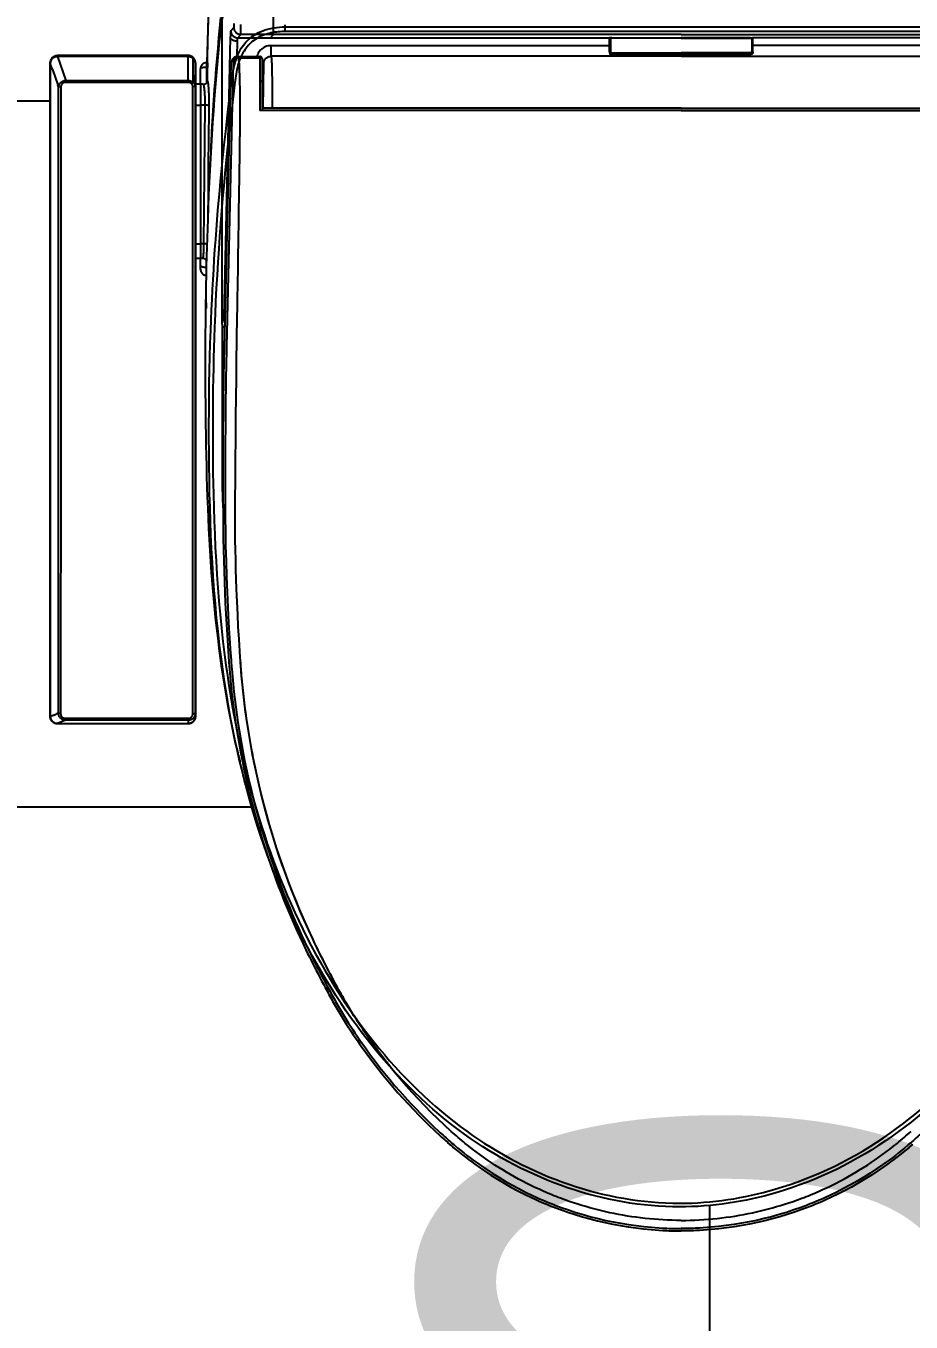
# Model space of a CAD drawing. Header units: millimetres. Extents: x 6886222 to 6919728, y 230959 to 276095.
# Drawn here: x 6892710 to 6893086, y 247402 to 247953 of the extents above; entities that cross this region are included whole.
import ezdxf
from ezdxf.enums import TextEntityAlignment as Align
from ezdxf.xclip import XClip

# ---------------------------------------------------------------- set-up
doc = ezdxf.new("R2010")
doc.units = ezdxf.units.MM
doc.header["$LTSCALE"] = 100
doc.header["$XCLIPFRAME"] = 2
for name, color, linetype in [('BP', 7, 'Continuous'), ('TEXT', 2, 'Continuous'), ('U-84C-EX$0$FUR_욕실', 6, 'Continuous'), ('U-84C-EX$0$HAT', 8, 'Continuous')]:
    doc.layers.add(name, color=color, linetype=linetype)
doc.styles.add('맑은 고딕', font='')
doc.styles.get('맑은 고딕').set_extended_font_data('Malgun Gothic')

# ---------------------------------------------------------------- blocks, each defined once
blk = doc.blocks.new('U-84C-EX$0$대변기')
blk.add_wipeout([(22.25, 172.54), (8.91, 147.75), (6.75, 136.34), (0, 0), (6.75, -136.34), (8.91, -147.75), (22.08, -172.29), (48.75, -190.93), (71.39, -195), (166.78, -195), (163.87, -199.59), (211.56, -201.09), (211.59, -201.6), (211.81, -202.64), (212.51, -203.59), (213.12, -203.98), (214.15, -204.2), (220.75, -204.2), (220.75, -206.36), (211.68, -206.36), (211.16, -206.4), (210.27, -206.68), (209.31, -207.43), (208.75, -208.41), (208.59, -209.09), (208.56, -209.46), (208.57, -265.02), (208.68, -265.02), (208.78, -265.75), (209.15, -266.63), (209.44, -267.04), (210.11, -267.63), (210.66, -267.92), (211.05, -268.03), (211.75, -268.12), (489.29, -268.12), (490.39, -267.86), (490.87, -267.71), (491.45, -267.22), (492.01, -266.5), (492.24, -265.95), (492.34, -265.59), (492.39, -265), (492.39, -209.47), (492.27, -208.62), (492.05, -208.04), (491.65, -207.42), (491.18, -206.97), (490.66, -206.65), (490.05, -206.44), (489.56, -206.38), (489.29, -206.36), (294.65, -206.36), (294.65, -204.2), (299.37, -204.2), (299.93, -204.14), (300.82, -203.77), (301.13, -203.53), (301.57, -203.01), (301.8, -202.57), (301.98, -201.86), (301.98, -201.81), (356.76, -202.11), (409.65, -200.73), (451.07, -197.49), (521.76, -184.13), (558.83, -171.77), (607.51, -146.93), (640.32, -121.72), (666.4, -92.64), (682.86, -64.81), (689.37, -48.84), (694.46, -30.58), (696.68, -17.3), (697.46, -8.65), (697.7, 0.02), (696.02, 21.31), (691.27, 41.8), (683.34, 62.6), (669.05, 87.71), (652.78, 108.07), (630.64, 128.96), (599.08, 150.93), (558.2, 170.85), (516.94, 184.22), (478.6, 192.5), (440.58, 197.36), (409.56, 199.56), (375.33, 200.69), (311.09, 200.7), (281.72, 200.87), (251.35, 200.76), (223.33, 200.38), (188.29, 199.95), (182.4, 198.16), (177.52, 194.77), (79.8, 195), (40.7, 194.57), (37.25, 193.23), (37.25, 185.31)]).dxf.layer = 'U-84C-EX$0$FUR_욕실'
at = {"layer": 'U-84C-EX$0$FUR_욕실'}
for p, q in [((201.05, 188.34), (201.05, 30.49)), ((199.6, 0), (199.6, 187.07)), ((230.95, 0), (230.95, 178)), ((231.95, 0), (231.95, 179)), ((204.35, 174.25), (204.35, 30.5)), ((208.9, 0), (208.9, 174.25)), ((201.01, 29.5), (201.01, 0)), ((207.02, 30.5), (201.06, 30.5)), ((201.25, 0), (201.25, 29.5)), ((201.56, 30), (206.84, 30)), ((207.48, 29.5), (207.48, 0)), ((208.11, 0), (208.11, 29.5)), ((199.6, 0), (199.6, -187.07)), ((201.01, -29.5), (201.01, 0)), ((201.25, 0), (201.25, -29.5)), ((207.48, -29.5), (207.48, 0)), ((208.11, 0), (208.11, -29.5)), ((208.9, 0), (208.9, -174.25)), ((230.95, 0), (230.95, -178)), ((231.95, 0), (231.95, -179)), ((201.05, -188.34), (201.05, -30.49)), ((207.02, -30.5), (201.06, -30.5)), ((201.56, -30), (206.84, -30)), ((204.35, -174.25), (204.35, -30.5)), ((196.41, -168.25, 0), (196.41, -168.25, 0)), ((196.41, -168.25, 0), (196.41, -168.25, 0)), ((199.6, -173.18), (186.49, -173.18)), ((199.6, -173.18), (199.6, -173.18)), ((201.05, -174.46), (199.6, -173.18)), ((204.35, -174.25), (208.9, -174.25)), ((209.31, -174), (208.9, -174.25)), ((213.77, -173.76), (213.5, -173.77)), ((209, -188.09), (209, -179)), ((209, -179), (231.95, -179)), ((209.5, -188.29), (209.5, -179)), ((210, -178), (231.95, -178)), ((230.95, -177.64), (211.75, -177.34)), ((201.05, -188.34), (199.6, -187.07)), ((196.61, -190.07), (198.05, -191.34)), ((200.94, -191.53), (319.36, -194.28)), ((209.04, -188.68), (202.5, -188.53)), ((209, -188.09), (209.01, -188.27)), ((209.01, -188.27), (209.02, -188.4)), ((211.5, -190.34), (332.26, -193.14)), ((211.99, -191.34), (332.78, -194.14)), ((465.96, -192.15), (468.22, -191.98)), ((465.96, -192.15), (468.22, -191.98)), ((321.99, -195), (71.39, -195)), ((319.36, -194.28), (321.99, -195)), ((328.3, -194.83), (323.04, -194.79)), ((391.64, -194.87), (328.3, -194.83)), ((400.7, -194.62), (391.64, -194.87)), ((211.6, -201.31, 0), (188.56, -200.69, 0)), ((211.55, -201.31, 0), (211.55, -201.6, 0)), ((211.55, -201.6, 0), (211.6, -201.6, 0)), ((211.6, -201.31, 0), (211.6, -201.31, 0)), ((211.6, -201.6, 0), (211.6, -201.31, 0)), ((211.6, -201.6, 0), (213.64, -201.6, 0)), ((219.34, -201.26, 0), (213.64, -201.19, 0)), ((213.64, -201.19, 0), (213.64, -201.6, 0)), ((213.64, -201.6, 0), (220.29, -201.6, 0)), ((288.58, -202.73, 0), (229.68, -202.23, 0)), ((229.68, -202.23, 0), (229.68, -204.2, 0)), ((288.58, -202.73, 0), (288.58, -204.2, 0)), ((294.65, -204.2, 0), (294.65, -203.21, 0)), ((295.62, -201.78, 0), (296.08, -201.7, 0)), ((311.09, -201.88, 0), (315.97, -201.83, 0)), ((219.89, -207.34, 0), (209.84, -207.29, 0)), ((211.89, -206.37, 0), (211.75, -206.36, 0)), ((489.29, -206.36, 0), (211.75, -206.36, 0)), ((489.29, -206.36, 0), (211.75, -206.36, 0)), ((221.55, -206.46, 0), (211.89, -206.37, 0)), ((220.75, -204.2, 0), (214.15, -204.2, 0)), ((220.75, -203.89, 0), (220.75, -204.2, 0)), ((220.75, -204.2, 0), (220.75, -206.36, 0)), ((220.75, -204.2, 0), (229.68, -204.2, 0)), ((488.23, -207.46, 0), (221.7, -207.46, 0)), ((229.68, -206.36, 0), (229.68, -204.2, 0)), ((229.68, -204.2, 0), (288.58, -204.2, 0)), ((229.68, -204.2, 0), (288.58, -204.2, 0)), ((288.58, -204.2, 0), (294.65, -204.2, 0)), ((288.58, -206.36, 0), (288.58, -204.2, 0)), ((294.65, -206.36, 0), (294.65, -204.2, 0)), ((297.92, -204.2, 0), (294.68, -204.2, 0)), ((488.08, -206.46, 0), (489.42, -206.37, 0)), ((489.42, -206.37, 0), (489.29, -206.36, 0)), ((208.56, -209.46, 0), (208.56, -264.92, 0)), ((208.57, -209.46, 0), (208.56, -209.46, 0)), ((208.57, -209.46, 0), (208.57, -264.92, 0)), ((208.57, -209.46, 0), (208.57, -209.46, 0)), ((208.68, -209.46, 0), (208.57, -209.46, 0)), ((208.68, -209.46, 0), (208.68, -265.02, 0)), ((208.9, -209.47, 0), (208.73, -209.46, 0)), ((208.73, -209.46, 0), (208.73, -265.02, 0)), ((208.9, -209.47, 0), (208.9, -209.47, 0)), ((208.9, -265, 0), (208.9, -209.47, 0)), ((219.14, -209.47, 0), (208.99, -209.47, 0)), ((208.99, -209.47, 0), (208.99, -265, 0)), ((219.14, -209.47, 0), (219.98, -209.47, 0)), ((219.14, -261.37, 0), (219.14, -209.47, 0)), ((219.98, -209.47, 0), (219.98, -261.37, 0)), ((490.14, -261.59, 0), (490.14, -209.47, 0)), ((490.97, -209.47, 0), (490.97, -261.59, 0)), ((490.97, -209.47, 0), (492.39, -209.47, 0)), ((492.39, -265, 0), (492.39, -209.47, 0)), ((492.39, -265, 0), (492.39, -209.47, 0)), ((492.39, -209.47, 0), (492.39, -209.47, 0)), ((492.39, -209.47, 0), (492.39, -209.47, 0)), ((208.99, -265, 0), (219.14, -261.37, 0)), ((490.97, -261.59, 0), (490.97, -261.59, 0)), ((490.97, -261.59, 0), (492.39, -265, 0)), ((208.57, -264.92, 0), (208.56, -264.92, 0)), ((208.57, -264.92, 0), (208.57, -265.02, 0)), ((208.68, -265.02, 0), (208.57, -265.02, 0)), ((208.73, -265.02, 0), (208.9, -265.02, 0)), ((208.9, -265.02, 0), (208.9, -265, 0)), ((209.58, -267.21, 0), (209.47, -267.21, 0)), ((211.75, -268.12, 0), (211.65, -268.12, 0)), ((211.88, -268.03, 0), (211.75, -268.07, 0)), ((211.75, -268.07, 0), (489.29, -268.07, 0)), ((211.75, -268.12, 0), (489.29, -268.12, 0)), ((211.88, -268.03, 0), (211.89, -268.01, 0)), ((211.92, -268.03, 0), (211.88, -268.03, 0)), ((211.92, -268.03, 0), (211.93, -268.01, 0)), ((214.53, -267.08, 0), (211.93, -268.01, 0)), ((214.53, -267.08, 0), (221.07, -264.74, 0)), ((221.83, -264.47, 0), (221.07, -264.74, 0)), ((221.83, -264.47, 0), (221.83, -264.47, 0)), ((487.98, -264.53, 0), (488.13, -264.89, 0)), ((488.13, -264.89, 0), (488.41, -265.57, 0)), ((488.81, -266.53, 0), (489.03, -267.08, 0)), ((489.03, -267.08, 0), (489.41, -267.99, 0)), ((489.41, -268.03, 0), (489.29, -268.07, 0)), ((489.41, -268.03, 0), (489.39, -268.03, 0)), ((490.39, -267.86, 0), (490.51, -267.82, 0)), ((492.39, -265, 0), (492.39, -265, 0)), ((492.39, -265, 0), (492.39, -265, 0)), ((492.39, -265.02, 0), (492.39, -265.03, 0))]:
    blk.add_line(p, q, dxfattribs=at)
at = {"layer": 'U-84C-EX$0$FUR_욕실', "elevation": 0, "flags": 128}
for points in [[(217.61, -190.77), (216.32, -190.59), (212.49, -189.82), (208.81, -188.64), (205.39, -186.89), (202.83, -184.92), (200.61, -182.48), (198.81, -179.55), (197.51, -176.24), (196.78, -172.97), (196.44, -169.57), (196.41, -168.25), (196.41, -168.25), (196.41, -168.25)], [(211.55, -201.6), (211.6, -202.11), (211.63, -202.21)], [(489.42, -206.37), (488.81, -206.37), (486.35, -206.37), (476.52, -206.37), (437.21, -206.37), (279.95, -206.37), (270.77, -206.37), (214.54, -206.37), (211.89, -206.37)], [(211.89, -206.37), (214.54, -206.37), (270.77, -206.37), (350.66, -206.37), (406.89, -206.37), (463.12, -206.37), (489.42, -206.37)], [(221.55, -206.46), (223.53, -206.46), (231.43, -206.46), (263.07, -206.46), (389.6, -206.46), (431.86, -206.46), (488.08, -206.46)], [(208.99, -209.47), (208.97, -209.47), (208.96, -209.47), (208.94, -209.47), (208.93, -209.47), (208.92, -209.47), (208.91, -209.47), (208.9, -209.47), (208.9, -209.47)], [(490.14, -209.47), (490.29, -209.47), (490.43, -209.47), (490.56, -209.47), (490.68, -209.47), (490.78, -209.47), (490.86, -209.47), (490.93, -209.47), (490.97, -209.47)], [(492.39, -209.47), (492.39, -209.47), (492.39, -209.47), (492.39, -209.47), (492.39, -209.47), (492.39, -209.47), (492.39, -209.47), (492.39, -209.47), (492.39, -209.47)], [(219.14, -261.37), (219.23, -261.37), (219.32, -261.37), (219.42, -261.37), (219.53, -261.37), (219.64, -261.37), (219.75, -261.37), (219.87, -261.37), (219.98, -261.37)], [(221.93, -263.52), (339.15, -263.56), (398.71, -263.59), (458.27, -263.62), (488.06, -263.64)], [(208.99, -265), (208.97, -265), (208.96, -265), (208.94, -265), (208.93, -265), (208.92, -265), (208.91, -265), (208.9, -265), (208.9, -265)], [(489.39, -268.03), (380.66, -268.03), (350.65, -268.03), (230.61, -268.03), (211.92, -268.03)], [(211.93, -268.01), (212.54, -268.01), (215, -268.01), (224.83, -268.01), (264.14, -268.01), (342.77, -268), (416.09, -268), (489.41, -267.99)]]:
    blk.add_lwpolyline(points, dxfattribs=at)
at = {"layer": 'U-84C-EX$0$FUR_욕실'}
for points in [[(209.02, -188.4), (209.18, -189.27), (209.59, -190.06), (210.22, -190.71), (211.05, -191.16), (212, -191.34)], [(384.1, -194.69), (413.91, -194.56), (441.2, -193.67), (465.96, -192.15)], [(332.76, -194.14), (344.74, -194.38), (357.46, -194.55), (370.69, -194.66), (384.1, -194.69)]]:
    blk.add_lwpolyline(points, dxfattribs=at)
for centre, radius, start, end in [((201.55, 30.5), 0.501, 180.3762, 266.4729), ((201.55, -30.5), 0.501, 93.5271, 179.6238), ((227.37, -955.68), 782.05, 89.73754, 90.00589), ((210, -179), 1, 90.0001, 180.0001), ((210.01, -179), 1, 90.0001, 180.0001), ((196.6, -187.06), 3, 270.1193, 359.8931), ((198.05, -188.34), 3, 270.1193, 359.8931), ((128.39, -8780.18), 8593.53, 89.110888, 89.235946), ((232.46, -201.93, 0), 2.8, 152.4979, 186.2005), ((293.87, -202.6, 0), 5.29, 167.3067, 181.3955), ((294.81, -202.28, 0), 3.66, 328.3724, 9.1886), ((299.39, -201.6, 0), 2.6, 269.9978, 354.1181), ((211.77, -209.44, 0), 3.09, 91.6774, 180.2552), ((209.01, -250.8, 0), 41.33, 90.0269, 90.153), ((209.01, -262.54, 0), 2.48, 267.5086, 269.6168), ((489.38, -267.98, 0), 0.0552, 309.1807, 353.2364)]:
    blk.add_arc(centre, radius, start, end, dxfattribs=at)
for points, knots in [([(216.43, 189.48, 0), (218.56, 189.89, 0), (223.77, 190.88, 0), (232.28, 191.76, 0), (241.85, 192.56, 0), (254.52, 193.72, 0), (270.37, 195.32, 0), (289.67, 196.82, 0), (309.32, 198.03, 0), (329.55, 198.88, 0), (350.38, 199.37, 0), (371.78, 199.53, 0), (393.43, 199.26, 0), (415.08, 198.52, 0), (436.66, 197.22, 0), (458.08, 195.16, 0), (477.79, 192.44, 0), (495.73, 189.19, 0), (511.91, 185.61, 0), (527.93, 181.34, 0), (543.99, 176.27, 0), (560.03, 170.29, 0), (576, 163.32, 0), (591.53, 155.43, 0), (606.54, 146.59, 0), (619.78, 137.56, 0), (631.36, 128.53, 0), (641.4, 119.73, 0), (650.88, 110.33, 0), (659.72, 100.34, 0), (667.92, 89.64, 0), (675.35, 78.19, 0), (681.92, 66.02, 0), (687.48, 53.36, 0), (691.56, 41.38, 0), (694.41, 30.24, 0), (696.28, 20.05, 0), (697.44, 9.75, 0), (697.86, -1.19, 0), (697.33, -12.73, 0), (695.75, -24.79, 0), (693.19, -36.69, 0), (689.69, -48.4, 0), (685.25, -59.87, 0), (679.94, -71.04, 0), (673.83, -81.8, 0), (666.71, -92.48, 0), (658.52, -102.97, 0), (649.27, -113.21, 0), (639.33, -122.82, 0), (628.83, -131.78, 0), (617.3, -140.51, 0), (604.71, -148.88, 0), (591.04, -156.84, 0), (576.93, -164.02, 0), (562.44, -170.44, 0), (547.68, -176.13, 0), (532.19, -181.26, 0), (516, -185.78, 0), (499.13, -189.69, 0), (482.11, -192.89, 0), (462.9, -195.75, 0), (441.5, -198.03, 0), (418.01, -199.59, 0), (394.51, -200.39, 0), (371.13, -200.68, 0), (347.95, -200.52, 0), (326.9, -199.97, 0), (307.94, -199.13, 0), (290.95, -198.09, 0), (274.24, -196.8, 0), (255.58, -195.11, 0), (237.59, -193.13, 0), (224.27, -191.69, 0), (218.47, -190.89, 0), (217.61, -190.77, 0)], [0, 0, 0, 0, 0.006414, 0.015663, 0.024923, 0.034178, 0.052154, 0.070145, 0.08813, 0.106098, 0.124692, 0.14331, 0.161928, 0.180522, 0.198654, 0.216798, 0.23493, 0.248839, 0.262762, 0.276681, 0.290586, 0.305167, 0.319791, 0.33442, 0.349026, 0.363592, 0.374762, 0.385967, 0.397177, 0.408367, 0.419523, 0.431089, 0.442694, 0.454295, 0.465855, 0.474529, 0.483225, 0.491917, 0.500588, 0.510762, 0.520971, 0.531186, 0.541366, 0.55172, 0.562103, 0.572488, 0.582845, 0.594387, 0.605965, 0.617564, 0.629159, 0.640716, 0.653946, 0.667211, 0.680502, 0.693803, 0.70709, 0.720335, 0.734871, 0.749421, 0.763973, 0.778513, 0.798415, 0.818332, 0.838233, 0.858409, 0.878602, 0.898779, 0.914313, 0.929857, 0.945405, 0.960943, 0.982757, 0.997423, 1, 1, 1, 1]), ([(198.39, -168.28, 0), (198.39, -168.7, 0), (198.4, -170.2, 0), (198.63, -172.74, 0), (199.29, -175.91, 0), (200.45, -178.92, 0), (202.1, -181.67, 0), (204.2, -183.95, 0), (206.81, -185.93, 0), (209.96, -187.49, 0), (213.56, -188.58, 0), (217.28, -189.28, 0), (224.74, -190.2, 0), (238.4, -191.75, 0), (257.98, -193.82, 0), (279.92, -195.74, 0), (301.73, -197.24, 0), (322.27, -198.22, 0), (341.41, -198.78, 0), (359.05, -199.03, 0), (376.89, -199.03, 0), (396.39, -198.74, 0), (417.57, -198.02, 0), (440.37, -196.53, 0), (461.42, -194.34, 0), (480.64, -191.53, 0), (498.01, -188.31, 0), (515.24, -184.34, 0), (531.63, -179.77, 0), (547.17, -174.62, 0), (561.86, -168.97, 0), (576.26, -162.58, 0), (590.29, -155.44, 0), (603.88, -147.53, 0), (616.39, -139.21, 0), (627.84, -130.55, 0), (638.27, -121.66, 0), (648.12, -112.12, 0), (657.31, -101.96, 0), (665.44, -91.56, 0), (672.5, -80.98, 0), (678.55, -70.32, 0), (683.82, -59.25, 0), (688.21, -47.9, 0), (691.68, -36.31, 0), (694.21, -24.54, 0), (695.79, -12.6, 0), (696.31, -1.18, 0), (695.89, 9.64, 0), (694.74, 19.83, 0), (692.89, 29.91, 0), (690.07, 40.93, 0), (686.02, 52.8, 0), (680.51, 65.34, 0), (674, 77.38, 0), (666.63, 88.73, 0), (658.5, 99.34, 0), (649.73, 109.25, 0), (640.31, 118.58, 0), (630.36, 127.31, 0), (618.86, 136.27, 0), (605.69, 145.25, 0), (590.78, 154.03, 0), (575.33, 161.88, 0), (559.46, 168.81, 0), (541.95, 175.34, 0), (522.76, 181.24, 0), (501.9, 186.36, 0), (480.65, 190.41, 0), (459.06, 193.45, 0), (437.23, 195.59, 0), (415.66, 196.91, 0), (394.45, 197.64, 0), (373.63, 197.93, 0), (353.05, 197.82, 0), (332.51, 197.38, 0), (312.07, 196.6, 0), (291.74, 195.4, 0), (271.8, 193.9, 0), (255.53, 192.29, 0), (242.7, 191.13, 0), (233.17, 190.38, 0), (223.76, 189.31, 0), (216.13, 188.11, 0), (210.32, 186.52, 0), (206.85, 184.79, 0), (204.18, 182.73, 0), (202.11, 180.5, 0), (200.4, 177.68, 0), (199.17, 174.36, 0), (198.49, 170.79, 0), (198.42, 168.33, 0), (198.39, 167.1, 0)], [0, 0, 0, 0, 0.001013, 0.003622, 0.006228, 0.009035, 0.011841, 0.014627, 0.017416, 0.020908, 0.024426, 0.027971, 0.031501, 0.045381, 0.066017, 0.085104, 0.104198, 0.12328, 0.137934, 0.152601, 0.167268, 0.181921, 0.200236, 0.218565, 0.236881, 0.250956, 0.265043, 0.279128, 0.293198, 0.305689, 0.318219, 0.330762, 0.343296, 0.355806, 0.368283, 0.37916, 0.390074, 0.400992, 0.41189, 0.422754, 0.432485, 0.442242, 0.451997, 0.461726, 0.47128, 0.480865, 0.490446, 0.499993, 0.508129, 0.516286, 0.524445, 0.532584, 0.543445, 0.554344, 0.565246, 0.576112, 0.586613, 0.597144, 0.607694, 0.61824, 0.628753, 0.642488, 0.65626, 0.670054, 0.683843, 0.697592, 0.714681, 0.731786, 0.74888, 0.766406, 0.783944, 0.801471, 0.818416, 0.835382, 0.852348, 0.869292, 0.88688, 0.904485, 0.922096, 0.939692, 0.948425, 0.957164, 0.965892, 0.974611, 0.978706, 0.982792, 0.98541, 0.988024, 0.991033, 0.994042, 0.997019, 1, 1, 1, 1]), ([(196.41, -168.25, 0), (196.41, -168.25, 0), (196.4, -155.98, 0), (196.4, -131.36, 0), (196.4, -97.76, 0), (196.4, -74.23, 0), (196.4, -58.63, 0), (196.4, -49.71, 0), (196.4, -38.55, 0), (196.4, -29.62, 0), (196.4, -18.46, 0), (196.4, -9.52, 0), (196.4, 8.39, 0), (196.4, 33.07, 0), (196.4, 66.69, 0), (196.4, 100.25, 0), (196.4, 133.73, 0), (196.41, 155.98, 0), (196.41, 167.07, 0), (196.41, 167.07, 0)], [0, 0, 0, 0, 0, 0.110773, 0.221543, 0.301104, 0.320993, 0.360773, 0.380663, 0.420443, 0.440333, 0.480114, 0.500004, 0.599906, 0.699838, 0.799743, 0.899871, 1, 1, 1, 1, 1]), ([(198.39, 167.1, 0), (198.38, 155.99, 0), (198.38, 133.76, 0), (198.38, 100.26, 0), (198.39, 66.69, 0), (198.39, 33.07, 0), (198.39, 8.39, 0), (198.39, -9.52, 0), (198.39, -18.46, 0), (198.39, -29.62, 0), (198.39, -38.55, 0), (198.39, -49.71, 0), (198.39, -58.63, 0), (198.39, -74.23, 0), (198.39, -97.76, 0), (198.38, -131.39, 0), (198.38, -155.98, 0), (198.39, -168.28, 0)], [0, 0, 0, 0, 0.100138, 0.200274, 0.300173, 0.400099, 0.499996, 0.519884, 0.559662, 0.579551, 0.619329, 0.639217, 0.678994, 0.698883, 0.778441, 0.889219, 1, 1, 1, 1]), ([(605.49, 149.57), (606.45, 149.05), (608.36, 148), (614.06, 144.76), (620.59, 140.74), (627.87, 135.82), (638.57, 128.14), (650.4, 118.31), (661.32, 107.54), (666.56, 101.93), (669.49, 98.65), (672.38, 95.32), (675.84, 91.05), (681.05, 84.01), (686.95, 74.81), (692.02, 65.13), (695.11, 58.13), (696.76, 54.05), (699.08, 47.88), (702.05, 38.48), (704.88, 25.67), (706.29, 14.82), (706.77, 7.17), (706.9, 2.95), (706.91, 0.92), (706.91, 0)], [0, 0, 0, 0, 0.0085672, 0.0171488, 0.0516529, 0.0690261, 0.0863668, 0.1553748, 0.1898939, 0.2072039, 0.2158775, 0.2245673, 0.2419211, 0.2591776, 0.293528, 0.3278953, 0.3451734, 0.3538508, 0.3625469, 0.3970834, 0.431417, 0.4658156, 0.4831278, 0.4918234, 0.4990891, 0.4990891, 0.4990891, 0.4990891]), ([(703.44, 0), (703.38, 10.33), (702.3, 20.43), (700.19, 30.3), (699.21, 34.9), (697.33, 41.97), (694.51, 50.11), (692.59, 54.98), (689.53, 62.17), (684.24, 72.61), (677.14, 83.52), (671.58, 90.73), (668.22, 94.73), (666.49, 96.7), (665.61, 97.67)], [-0.395383, -0.395383, -0.395383, -0.395383, 0, 0, 0, 0.183822, 0.286135, 0.337536, 0.388771, 0.592232, 0.795258, 0.897378, 0.94872, 1, 1, 1, 1]), ([(671.1, 98.31), (671.54, 97.81), (673.42, 95.62), (676.63, 91.66), (681.87, 84.57), (687.81, 75.31), (692.91, 65.57), (696.03, 58.52), (697.69, 54.41), (700.03, 48.2), (703.01, 38.74), (705.86, 25.84), (707.28, 14.92), (707.77, 7.22), (707.89, 2.97), (707.91, 0.93), (707.91, 0)], [0, 0, 0, 0, 0.0067599, 0.0291187, 0.051352, 0.0956095, 0.1398887, 0.1621498, 0.1733299, 0.1845342, 0.2290313, 0.2732672, 0.3175866, 0.3398917, 0.3510952, 0.3604565, 0.3604565, 0.3604565, 0.3604565]), ([(201.01, 29.5), (201.01, 29.58), (201.01, 29.85), (201.01, 30.13), (201.03, 30.31)], [0, 0, 0, 0, 0.301995, 1, 1, 1, 1]), ([(201.03, 30.31), (201.03, 30.34), (201.03, 30.4), (201.04, 30.46), (201.05, 30.49)], [0, 0, 0, 0, 0.366935, 1, 1, 1, 1]), ([(201.05, 30.49), (201.05, 30.5), (201.06, 30.5), (201.06, 30.5), (201.06, 30.5)], [0, 0, 0, 0, 0.483873, 1, 1, 1, 1]), ([(201.56, 30), (201.43, 30), (201.17, 30.11), (201.06, 30.37), (201.06, 30.5)], [0, 0, 0, 0, 0.49913, 1, 1, 1, 1]), ([(201.25, 29.5), (201.25, 29.58), (201.26, 29.77), (201.4, 29.98), (201.52, 30)], [0, 0, 0, 0, 0.380763, 1, 1, 1, 1]), ([(201.56, 30), (201.55, 30), (201.54, 30), (201.53, 30), (201.52, 30)], [0, 0, 0, 0, 0.519468, 1, 1, 1, 1]), ([(207.48, 29.5), (207.48, 29.58), (207.45, 29.73), (207.24, 29.97), (206.99, 30), (206.83, 30)], [0, 0, 0, 0, 0.254601, 0.498893, 1, 1, 1, 1]), ([(207.02, 30.5), (207.02, 30.38), (207.01, 30.21), (206.9, 30), (206.84, 30)], [0, 0, 0, 0, 0.643965, 1, 1, 1, 1]), ([(207.02, 30.5), (207.3, 30.5), (207.9, 30.36), (208.11, 29.76), (208.11, 29.5)], [0, 0, 0, 0, 0.513589, 1, 1, 1, 1]), ([(605.49, -149.57), (606.45, -149.05), (608.36, -148), (614.06, -144.76), (620.59, -140.74), (627.87, -135.82), (638.57, -128.14), (650.4, -118.31), (661.32, -107.54), (666.56, -101.93), (669.49, -98.65), (672.38, -95.32), (675.84, -91.05), (681.05, -84.01), (686.95, -74.81), (692.02, -65.13), (695.11, -58.13), (696.76, -54.05), (699.08, -47.88), (702.05, -38.48), (704.88, -25.67), (706.29, -14.82), (706.77, -7.17), (706.9, -2.95), (706.91, -0.92), (706.91, 0)], [0, 0, 0, 0, 0.0085672, 0.0171488, 0.0516529, 0.0690261, 0.0863668, 0.1553748, 0.1898939, 0.2072039, 0.2158775, 0.2245673, 0.2419211, 0.2591776, 0.293528, 0.3278953, 0.3451734, 0.3538508, 0.3625469, 0.3970834, 0.431417, 0.4658156, 0.4831278, 0.4918234, 0.4990891, 0.4990891, 0.4990891, 0.4990891]), ([(703.44, 0), (703.38, -10.33), (702.3, -20.43), (700.19, -30.3), (699.21, -34.9), (697.33, -41.97), (694.51, -50.11), (692.59, -54.98), (689.53, -62.17), (684.24, -72.61), (677.14, -83.52), (671.58, -90.73), (668.22, -94.73), (666.49, -96.7), (665.61, -97.67)], [-0.395383, -0.395383, -0.395383, -0.395383, 0, 0, 0, 0.183822, 0.286135, 0.337536, 0.388771, 0.592232, 0.795258, 0.897378, 0.94872, 1, 1, 1, 1]), ([(671.1, -98.31), (671.54, -97.81), (673.42, -95.62), (676.63, -91.66), (681.87, -84.57), (687.81, -75.31), (692.91, -65.57), (696.03, -58.52), (697.69, -54.41), (700.03, -48.2), (703.01, -38.74), (705.86, -25.84), (707.28, -14.92), (707.77, -7.22), (707.89, -2.97), (707.91, -0.93), (707.91, 0)], [0, 0, 0, 0, 0.0067599, 0.0291187, 0.051352, 0.0956095, 0.1398887, 0.1621498, 0.1733299, 0.1845342, 0.2290313, 0.2732672, 0.3175866, 0.3398917, 0.3510952, 0.3604565, 0.3604565, 0.3604565, 0.3604565]), ([(201.01, -29.5), (201.01, -29.58), (201.01, -29.85), (201.01, -30.13), (201.03, -30.31)], [0, 0, 0, 0, 0.301995, 1, 1, 1, 1]), ([(201.03, -30.31), (201.03, -30.34), (201.03, -30.4), (201.04, -30.46), (201.05, -30.49)], [0, 0, 0, 0, 0.366935, 1, 1, 1, 1]), ([(201.05, -30.49), (201.05, -30.5), (201.06, -30.5), (201.06, -30.5), (201.06, -30.5)], [0, 0, 0, 0, 0.483873, 1, 1, 1, 1]), ([(201.56, -30), (201.43, -30), (201.17, -30.11), (201.06, -30.37), (201.06, -30.5)], [0, 0, 0, 0, 0.49913, 1, 1, 1, 1]), ([(201.25, -29.5), (201.25, -29.58), (201.26, -29.77), (201.4, -29.98), (201.52, -30)], [0, 0, 0, 0, 0.380763, 1, 1, 1, 1]), ([(201.56, -30), (201.55, -30), (201.54, -30), (201.53, -30), (201.52, -30)], [0, 0, 0, 0, 0.519468, 1, 1, 1, 1]), ([(207.48, -29.5), (207.48, -29.58), (207.45, -29.73), (207.24, -29.97), (206.99, -30), (206.83, -30)], [0, 0, 0, 0, 0.254601, 0.498893, 1, 1, 1, 1]), ([(207.02, -30.5), (207.02, -30.38), (207.01, -30.21), (206.9, -30), (206.84, -30)], [0, 0, 0, 0, 0.643965, 1, 1, 1, 1]), ([(207.02, -30.5), (207.3, -30.5), (207.9, -30.36), (208.11, -29.76), (208.11, -29.5)], [0, 0, 0, 0, 0.513589, 1, 1, 1, 1]), ([(665.61, -97.67), (662.13, -101.55), (654.92, -109.06), (643.37, -119.56), (633.17, -127.64), (625.74, -132.92), (621.41, -135.84), (617.04, -138.68), (612.6, -141.4), (608.11, -144), (605.79, -145.29), (604.6, -145.94), (604.54, -145.97)], [0, 0, 0, 0, 0.199766, 0.398867, 0.598199, 0.698268, 0.748439, 0.798515, 0.898244, 0.947931, 0.997518, 1, 1, 1, 1]), ([(605.97, -150.45), (606.93, -149.93), (608.84, -148.87), (614.56, -145.62), (621.13, -141.58), (628.44, -136.64), (639.18, -128.93), (651.06, -119.06), (662.04, -108.24), (667.3, -102.6), (669.8, -99.81), (670.81, -98.64), (671.1, -98.31)], [0, 0, 0, 0, 0.039042, 0.078171, 0.235497, 0.314713, 0.39378, 0.70843, 0.865825, 0.944752, 0.9843, 1, 1, 1, 1]), ([(604.54, -145.97), (603.46, -146.55), (601.25, -147.74), (596.75, -150.11), (591.02, -153.03), (584.09, -156.41), (570.08, -162.83), (548.45, -171.26), (528.59, -176.92), (518.52, -179.28)], [0, 0, 0, 0, 0.039701, 0.081457, 0.164878, 0.24822, 0.331513, 0.664619, 1, 1, 1, 1]), ([(604.92, -145.79), (604.28, -146.14), (602.39, -147.16), (597.95, -149.53), (592.83, -152.15), (587.68, -154.69), (574.74, -160.9), (557.39, -167.99), (535.41, -175.02), (524.2, -177.96), (518.55, -179.28)], [0, 0, 0, 0, 0.023212, 0.06963, 0.162391, 0.208744, 0.255085, 0.626052, 0.812702, 1, 1, 1, 1]), ([(465.89, -191.16), (466.97, -191.08), (470.24, -190.82), (477.84, -190.14), (488.7, -188.83), (501.67, -186.75), (518.82, -183.3), (539.9, -177.76), (560.4, -170.62), (576.39, -163.99), (586.21, -159.46), (593.97, -155.62), (599.75, -152.64), (603.58, -150.6), (605.49, -149.57)], [0, 0, 0, 0, 0.022282, 0.066856, 0.156105, 0.245608, 0.335377, 0.513517, 0.690371, 0.778671, 0.867053, 0.911312, 0.955625, 1, 1, 1, 1]), ([(468.22, -191.98), (468.55, -191.95), (471.07, -191.75), (477.95, -191.13), (488.83, -189.82), (501.85, -187.73), (519.05, -184.27), (540.19, -178.72), (560.75, -171.56), (576.79, -164.91), (586.63, -160.36), (594.41, -156.51), (600.21, -153.53), (604.05, -151.48), (605.97, -150.45)], [0, 0, 0, 0, 0.006979, 0.052255, 0.142908, 0.23382, 0.325002, 0.505945, 0.685583, 0.775273, 0.865045, 0.909975, 0.954955, 1, 1, 1, 1]), ([(195.56, -168.36, 0), (195.78, -168.33, 0), (196.06, -168.3, 0), (196.34, -168.26, 0), (196.41, -168.25, 0)], [0, 0, 0, 0, 0.776337, 1, 1, 1, 1]), ([(196.41, -168.25, 0), (196.55, -168.27, 0), (196.83, -168.3, 0), (197.37, -168.33, 0), (197.86, -168.32, 0), (198.2, -168.3, 0), (198.35, -168.29, 0), (198.39, -168.28, 0)], [0, 0, 0, 0, 0.251315, 0.502631, 0.753946, 0.94238, 1, 1, 1, 1]), ([(175.32, -171.85, 0), (175.4, -173.08, 0), (175.56, -175.55, 0), (176.26, -179.12, 0), (177.36, -182.47, 0), (178.87, -185.54, 0), (180.8, -188.24, 0), (183.26, -190.69, 0), (186.23, -192.71, 0), (189.8, -194.3, 0), (193.72, -195.27, 0), (202.89, -196.3, 0), (217.22, -197.59, 0), (237.03, -199.1, 0), (257.29, -200.29, 0), (276.28, -201.11, 0), (293.92, -201.65, 0), (310.1, -201.99, 0), (326.56, -202.17, 0), (343.47, -202.2, 0), (360.78, -202.1, 0), (378.43, -201.85, 0), (396.2, -201.36, 0), (414.39, -200.54, 0), (432.96, -199.35, 0), (445.55, -198.06, 0), (451.85, -197.41, 0)], [0, 0, 0, 0, 0.011878, 0.023745, 0.03504, 0.046327, 0.057664, 0.069006, 0.082797, 0.096612, 0.112546, 0.128518, 0.202229, 0.276443, 0.350679, 0.424875, 0.480613, 0.536408, 0.592191, 0.64791, 0.70551, 0.763162, 0.820811, 0.878407, 0.939206, 1, 1, 1, 1]), ([(204.35, -174.25), (204.35, -175.08), (204.69, -176.72), (206.06, -178.73), (207.65, -179.78), (208.68, -180.12), (209, -180.19)], [0, 0, 0, 0, 0.2681868, 0.5244934, 0.7665182, 0.8712251, 0.8712251, 0.8712251, 0.8712251]), ([(211.75, -177.34), (211.37, -177.32), (210.61, -177.14), (209.67, -176.44), (209.05, -175.43), (208.9, -174.64), (208.9, -174.25)], [0, 0, 0, 0, 0.243275, 0.491907, 0.745251, 1, 1, 1, 1]), ([(213.5, -173.77), (212.93, -173.78), (211.94, -173.81), (210.78, -173.86), (210.08, -173.9), (209.71, -173.93), (209.47, -173.96), (209.35, -173.98), (209.31, -174)], [0, 0, 0, 0, 0.404606, 0.710975, 0.824501, 0.910788, 0.969368, 1, 1, 1, 1]), ([(227.29, -173.63), (226.02, -173.63), (221.52, -173.64), (217.01, -173.68), (213.77, -173.76)], [0, 0, 0, 0, 0.280677, 1, 1, 1, 1]), ([(209.5, -179), (209.5, -178.83), (209.54, -178.53), (209.7, -178.15), (209.92, -178), (210.01, -178)], [0, 0, 0, 0, 0.418065, 0.759209, 1, 1, 1, 1]), ([(211.75, -177.34), (211.54, -177.34), (211.16, -177.53), (210.9, -177.84), (210.79, -178)], [0, 0, 0, 0, 0.1683215, 0.3284292, 0.3284292, 0.3284292, 0.3284292]), ([(219.92, -178), (219.83, -178), (219.6, -178.15), (219.45, -178.53), (219.41, -178.83), (219.41, -179)], [0, 0, 0, 0, 0.240791, 0.581935, 1, 1, 1, 1]), ([(518.55, -179.28), (504.95, -182.48), (489.44, -185.08), (472.95, -186.64), (469.91, -186.9), (468.18, -187.03), (463.84, -187.35), (452.98, -188.08), (442.55, -188.59), (435.19, -188.88)], [0, 0, 0, 0, 0.500485, 0.562901, 0.594113, 0.609721, 0.625329, 0.750198, 1, 1, 1, 1]), ([(518.52, -179.28), (511.68, -180.89), (497.91, -183.66), (482.26, -185.77), (471.81, -186.77), (468.15, -187.05), (466.23, -187.19), (466.05, -187.2)], [0, 0, 0, 0, 0.397095, 0.792478, 0.89126, 0.990019, 1, 1, 1, 1]), ([(199.6, -187.07), (199.57, -187.06), (199.44, -187.06), (199.19, -187.04), (198.8, -187.03), (198.29, -187.02), (197.66, -187.01), (196.67, -187), (195.89, -187), (195.35, -187)], [0, 0, 0, 0, 0.026666, 0.086995, 0.17921, 0.301254, 0.448612, 0.617954, 1, 1, 1, 1]), ([(194.9, -189.99), (195.12, -189.99), (195.52, -190), (195.98, -190.01), (196.28, -190.03), (196.44, -190.04), (196.54, -190.05), (196.59, -190.06), (196.61, -190.07)], [0, 0, 0, 0, 0.381845, 0.69832, 0.819995, 0.912437, 0.972806, 1, 1, 1, 1]), ([(198.05, -191.34), (198.08, -191.36), (198.16, -191.37), (198.32, -191.4), (198.58, -191.43), (198.91, -191.45), (199.32, -191.47), (200.01, -191.5), (200.56, -191.52), (200.94, -191.53)], [0, 0, 0, 0, 0.028186, 0.086265, 0.174467, 0.290367, 0.433154, 0.601507, 1, 1, 1, 1]), ([(202.5, -188.53), (202.49, -188.89), (202.43, -189.44), (202.24, -190.14), (201.99, -190.72), (201.61, -191.28), (201.14, -191.52), (200.94, -191.53)], [0, 0, 0, 0, 0.301773, 0.453409, 0.595897, 0.831215, 1, 1, 1, 1]), ([(202.5, -188.53), (202.3, -188.52), (201.96, -188.5), (201.52, -188.46), (201.24, -188.42), (201.1, -188.38), (201.06, -188.36), (201.05, -188.34)], [0, 0, 0, 0, 0.394723, 0.703633, 0.907827, 0.967538, 1, 1, 1, 1]), ([(242.98, -187.4), (237.21, -187.34), (233.65, -187.32), (228.36, -187.33), (223.28, -187.38), (218.63, -187.44), (214.86, -187.6), (211.68, -187.63), (210.31, -187.98), (208.99, -187.88), (209, -188.09)], [0, 0, 0, 0, 0.176478, 0.356056, 0.528849, 0.685348, 0.816957, 0.916462, 0.978461, 1, 1, 1, 1]), ([(209.5, -188.29), (209.5, -188.43), (209.53, -188.71), (209.64, -189.05), (209.77, -189.3), (209.91, -189.53), (210.13, -189.78), (210.39, -189.98), (210.61, -190.11), (210.78, -190.19), (210.96, -190.25), (211.19, -190.31), (211.38, -190.33), (211.5, -190.34)], [0, 0, 0, 0, 0.134861, 0.2682, 0.333559, 0.398236, 0.524101, 0.646791, 0.70672, 0.766235, 0.825311, 0.883786, 1, 1, 1, 1]), ([(307.92, -188.38), (302.79, -188.3), (292.52, -188.14), (277.13, -187.91), (266.87, -187.75), (261.74, -187.67)], [0, 0, 0, 0, 0.333471, 0.666804, 1, 1, 1, 1]), ([(435.19, -188.88), (429.67, -189.09), (418.67, -189.39), (406.31, -189.48), (398.11, -189.43), (392.68, -189.39), (383.23, -189.32), (364.5, -189.15), (338.02, -188.86), (316.92, -188.57), (307.92, -188.38)], [0, 0, 0, 0, 0.128721, 0.256371, 0.28812, 0.31977, 0.382879, 0.508337, 0.75621, 1, 1, 1, 1]), ([(384.1, -193.69), (386.29, -193.69), (390.66, -193.69), (397.21, -193.69), (403.77, -193.69), (416.87, -193.56), (436.5, -193.01), (455.01, -191.96), (464.8, -191.24), (465.89, -191.16)], [0, 0, 0, 0, 0.080106, 0.160211, 0.240304, 0.320362, 0.640313, 0.960036, 1, 1, 1, 1]), ([(451.85, -197.41, 0), (457.52, -196.72, 0), (468.86, -195.34, 0), (485.79, -192.48, 0), (499.12, -189.85, 0), (506.74, -187.86, 0), (508.79, -187.32, 0)], [0, 0, 0, 0, 0.296042, 0.5920677, 0.8899474, 1, 1, 1, 1]), ([(248.76, -199.73, 0), (247.65, -199.69, 0), (240.43, -199.37, 0), (227.43, -198.52, 0), (209.72, -197.2, 0), (198.17, -196.07, 0), (192.39, -195.5, 0)], [0, 0, 0, 0, 0.05678, 0.371178, 0.685585, 1, 1, 1, 1]), ([(319.36, -194.28), (319.57, -194.27), (319.86, -194.12), (320.07, -193.91), (320.13, -193.85)], [0, 0, 0, 0, 0.1762572, 0.246632, 0.246632, 0.246632, 0.246632]), ([(320.86, -193.86), (320.74, -193.93), (320.27, -194.17), (319.75, -194.28), (319.36, -194.28)], [0.6635588, 0.6635588, 0.6635588, 0.6635588, 0.7511899, 1, 1, 1, 1]), ([(324.29, -193.94), (324.23, -194.01), (323.91, -194.36), (323.17, -194.85), (322.38, -195), (321.99, -195)], [0.4457001, 0.4457001, 0.4457001, 0.4457001, 0.4999759, 0.7499681, 1, 1, 1, 1]), ([(332.26, -193.14), (336.29, -193.23), (344.58, -193.4), (353.97, -193.52), (360.44, -193.58), (364.9, -193.62), (372.79, -193.67), (379.57, -193.69), (384.1, -193.69)], [0, 0, 0, 0, 0.233226, 0.479703, 0.543407, 0.607851, 0.73758, 1, 1, 1, 1]), ([(210.73, -201.29, 0), (206.61, -201.19, 0), (199.26, -201.01, 0), (191.96, -200.79, 0), (188.76, -200.69, 0)], [0, 0, 0, 0, 0.559999, 1, 1, 1, 1]), ([(211.56, -201.09, 0), (211.55, -201.12, 0), (211.52, -201.19, 0), (211.32, -201.26, 0), (211.04, -201.29, 0), (210.82, -201.29, 0), (210.73, -201.29, 0)], [0, 0, 0, 0, 0.264189, 0.540057, 0.808356, 1, 1, 1, 1]), ([(211.6, -201.31, 0), (211.64, -201.3, 0), (211.71, -201.27, 0), (212.04, -201.23, 0), (212.51, -201.2, 0), (213.07, -201.18, 0), (213.45, -201.18, 0), (213.64, -201.19, 0)], [0, 0, 0, 0, 0.200923, 0.401855, 0.602498, 0.802542, 1, 1, 1, 1]), ([(211.6, -201.6, 0), (211.62, -201.82, 0), (211.65, -202.25, 0), (211.91, -202.9, 0), (212.39, -203.56, 0), (213.04, -203.98, 0), (213.66, -204.17, 0), (213.99, -204.2, 0), (214.15, -204.2, 0), (214.15, -204.2, 0)], [0, 0, 0, 0, 0.155841, 0.302182, 0.496173, 0.752352, 0.873096, 0.997547, 1, 1, 1, 1]), ([(213.64, -201.6, 0), (213.64, -201.82, 0), (213.65, -202.25, 0), (213.7, -202.9, 0), (213.79, -203.56, 0), (213.95, -204.07, 0), (214.08, -204.2, 0), (214.15, -204.2, 0), (214.15, -204.2, 0)], [0, 0, 0, 0, 0.156512, 0.30321, 0.497138, 0.752872, 0.997536, 1, 1, 1, 1]), ([(219.34, -201.26, 0), (219.51, -201.21, 0), (219.95, -201.08, 0), (221.5, -200.89, 0), (223.96, -200.72, 0), (226.93, -200.62, 0), (228.96, -200.63, 0), (229.98, -200.63, 0)], [0, 0, 0, 0, 0.136647, 0.352943, 0.568677, 0.784311, 1, 1, 1, 1]), ([(219.34, -201.26, 0), (219.52, -201.28, 0), (219.86, -201.31, 0), (220.15, -201.5, 0), (220.29, -201.6, 0)], [0, 0, 0, 0, 0.517252, 1, 1, 1, 1]), ([(220.29, -201.6, 0), (220.41, -201.71, 0), (220.64, -201.94, 0), (220.82, -202.39, 0), (220.85, -202.72, 0), (220.83, -202.88, 0), (220.83, -202.89, 0)], [0, 0, 0, 0, 0.320893, 0.642158, 0.958202, 1, 1, 1, 1]), ([(220.83, -202.89, 0), (220.81, -203.13, 0), (220.77, -203.56, 0), (220.76, -203.79, 0), (220.76, -203.89, 0)], [0, 0, 0, 0, 0.56979, 1, 1, 1, 1]), ([(229.68, -202.23, 0), (228.84, -202.22, 0), (227.16, -202.21, 0), (224.72, -202.31, 0), (222.69, -202.48, 0), (221.33, -202.69, 0), (220.99, -202.83, 0), (220.83, -202.89, 0)], [0, 0, 0, 0, 0.2074056, 0.4148495, 0.6226299, 0.8312205, 1, 1, 1, 1]), ([(229.98, -200.63, 0), (231.03, -200.65, 0), (236.26, -200.72, 0), (251.59, -200.92, 0), (265.86, -200.99, 0), (275.95, -201.05, 0)], [0, 0, 0, 0, 0.068292, 0.341458, 1, 1, 1, 1]), ([(294.55, -203.21, 0), (294.58, -203.19, 0), (294.68, -203.11, 0), (293.98, -202.98, 0), (292.52, -202.84, 0), (290.59, -202.75, 0), (289.18, -202.74, 0), (288.58, -202.73, 0)], [0, 0, 0, 0, 0.0848349, 0.3302022, 0.5754522, 0.8202833, 1, 1, 1, 1]), ([(294.67, -203.2, 0), (294.66, -203.16, 0), (294.63, -202.92, 0), (294.78, -202.53, 0), (295.04, -202.15, 0), (295.31, -201.92, 0), (295.51, -201.82, 0), (295.61, -201.78, 0), (295.62, -201.78, 0), (295.62, -201.77, 0)], [0, 0, 0, 0, 0.048531, 0.280243, 0.466497, 0.627004, 0.768617, 0.918304, 1, 1, 1, 1]), ([(211.16, -206.4, 0), (210.83, -206.48, 0), (210.14, -206.65, 0), (209.32, -207.33, 0), (208.75, -208.23, 0), (208.57, -208.98, 0), (208.57, -209.39, 0), (208.57, -209.46, 0)], [0, 0, 0, 0, 0.232166, 0.487808, 0.71702, 0.954622, 1, 1, 1, 1]), ([(211.75, -206.36, 0), (211.59, -206.37, 0), (211.25, -206.39, 0), (210.76, -206.52, 0), (210.31, -206.73, 0), (209.89, -207, 0), (209.53, -207.35, 0), (209.23, -207.75, 0), (208.99, -208.19, 0), (208.83, -208.63, 0), (208.75, -209.06, 0), (208.74, -209.33, 0), (208.73, -209.46, 0)], [0, 0, 0, 0, 0.106236, 0.210052, 0.313835, 0.417615, 0.521392, 0.625145, 0.728897, 0.83265, 0.915629, 1, 1, 1, 1]), ([(208.9, -209.47, 0), (208.9, -209.47, 0), (208.9, -209.47, 0), (208.9, -209.22, 0), (208.97, -208.62, 0), (209.29, -207.85, 0), (209.66, -207.42, 0), (209.79, -207.26, 0)], [0, 0, 0, 0, 0.0000246, 0.0030048, 0.3069098, 0.7422163, 1, 1, 1, 1]), ([(209.84, -207.29, 0), (209.84, -207.29, 0), (209.7, -207.44, 0), (209.37, -207.88, 0), (209.05, -208.63, 0), (209.01, -209.23, 0), (208.99, -209.47, 0)], [0, 0, 0, 0, 0.000024, 0.258657, 0.693911, 1, 1, 1, 1]), ([(209.79, -207.26, 0), (209.86, -207.19, 0), (210.14, -206.93, 0), (210.57, -206.66, 0), (211.15, -206.45, 0), (211.53, -206.39, 0), (211.81, -206.37, 0), (211.87, -206.37, 0), (211.89, -206.37, 0), (211.89, -206.37, 0), (211.89, -206.37, 0)], [0, 0, 0, 0, 0.121663, 0.49117, 0.640827, 0.916242, 0.979791, 0.994967, 0.999421, 1, 1, 1, 1]), ([(211.89, -206.37, 0), (211.89, -206.37, 0), (211.59, -206.37, 0), (211.14, -206.45, 0), (210.44, -206.76, 0), (210.06, -207.06, 0), (209.84, -207.29, 0), (209.84, -207.29, 0)], [0, 0, 0, 0, 0.000588, 0.391459, 0.585832, 0.999974, 1, 1, 1, 1]), ([(219.14, -209.47, 0), (219.14, -209.47, 0), (219.14, -209.24, 0), (219.19, -208.69, 0), (219.46, -207.95, 0), (219.76, -207.5, 0), (219.89, -207.34, 0), (219.89, -207.34, 0)], [0, 0, 0, 0, 0.000026, 0.295042, 0.720011, 0.999975, 1, 1, 1, 1]), ([(219.89, -207.34, 0), (219.89, -207.34, 0), (220.06, -207.14, 0), (220.37, -206.86, 0), (220.94, -206.54, 0), (221.32, -206.49, 0), (221.55, -206.46, 0)], [0, 0, 0, 0, 0.000029, 0.386294, 0.625876, 1, 1, 1, 1]), ([(220.58, -207.96, 0), (220.49, -208.08, 0), (220.23, -208.37, 0), (220.02, -208.9, 0), (219.99, -209.3, 0), (219.98, -209.47, 0)], [0, 0, 0, 0, 0.27099, 0.697944, 1, 1, 1, 1]), ([(221.7, -207.46, 0), (221.55, -207.48, 0), (221.31, -207.5, 0), (220.92, -207.67, 0), (220.72, -207.85, 0), (220.58, -207.96, 0)], [0, 0, 0, 0, 0.347608, 0.586009, 1, 1, 1, 1]), ([(221.55, -206.46, 0), (221.57, -206.48, 0), (221.61, -206.51, 0), (221.66, -206.74, 0), (221.69, -207.07, 0), (221.7, -207.33, 0), (221.7, -207.46, 0)], [0, 0, 0, 0, 0.25, 0.5, 0.75, 1, 1, 1, 1]), ([(221.55, -206.46, 0), (221.55, -206.46, 0), (221.55, -206.46, 0), (221.55, -206.46, 0), (221.55, -206.46, 0)], [0, 0, 0, 0, 0.507724, 1, 1, 1, 1]), ([(299.37, -204.2, 0), (299.38, -204.2, 0), (299.4, -204.2, 0), (299.26, -204.2, 0), (298.97, -204.2, 0), (298.52, -204.2, 0), (298.12, -204.2, 0), (297.92, -204.2, 0)], [0, 0, 0, 0, 0.058066, 0.304915, 0.505255, 0.749474, 1, 1, 1, 1]), ([(488.08, -206.46, 0), (488.08, -206.46, 0), (488.26, -206.46, 0), (488.78, -206.51, 0), (489.6, -206.84, 0), (490.37, -207.54, 0), (490.86, -208.46, 0), (490.97, -209.14, 0), (490.97, -209.47, 0), (490.97, -209.47, 0)], [0, 0, 0, 0, 0.000013, 0.118887, 0.338203, 0.560788, 0.781534, 0.999987, 1, 1, 1, 1]), ([(490.14, -209.47, 0), (490.12, -209.24, 0), (490.07, -208.78, 0), (489.72, -208.16, 0), (489.21, -207.7, 0), (488.68, -207.48, 0), (488.34, -207.47, 0), (488.23, -207.46, 0)], [0, 0, 0, 0, 0.224716, 0.44952, 0.671495, 0.885383, 1, 1, 1, 1]), ([(492.39, -209.47, 0), (492.38, -209.42, 0), (492.38, -209.01, 0), (492.2, -208.22, 0), (491.62, -207.3, 0), (490.79, -206.66, 0), (490.02, -206.41, 0), (489.56, -206.37, 0), (489.42, -206.37, 0), (489.42, -206.37, 0)], [0, 0, 0, 0, 0.034273, 0.256775, 0.498868, 0.705944, 0.913527, 0.999987, 1, 1, 1, 1]), ([(489.42, -206.37, 0), (489.56, -206.38, 0), (490.02, -206.4, 0), (490.78, -206.65, 0), (491.62, -207.29, 0), (492.21, -208.22, 0), (492.38, -209.01, 0), (492.39, -209.42, 0), (492.39, -209.47, 0), (492.39, -209.47, 0)], [0, 0, 0, 0, 0.08607, 0.293082, 0.500038, 0.742485, 0.965616, 0.999987, 1, 1, 1, 1]), ([(489.61, -206.38, 0), (489.59, -206.38, 0), (489.54, -206.38, 0), (489.5, -206.37, 0), (489.48, -206.37, 0)], [0, 0, 0, 0, 0.502996, 1, 1, 1, 1]), ([(492.36, -209.46, 0), (492.31, -209.05, 0), (492.22, -208.23, 0), (491.5, -207.24, 0), (490.82, -206.65, 0), (490.38, -206.57, 0), (490.34, -206.57, 0)], [0, 0, 0, 0, 0.322722, 0.644299, 0.966017, 1, 1, 1, 1]), ([(208.99, -209.47, 0), (208.99, -209.47, 0), (208.99, -209.47, 0), (208.99, -209.47, 0), (208.99, -209.47, 0), (208.99, -209.47, 0)], [0, 0, 0, 0, 0.024159, 0.938994, 1, 1, 1, 1]), ([(492.39, -209.47, 0), (492.39, -209.47, 0), (492.39, -209.47, 0), (492.39, -209.47, 0), (492.39, -209.47, 0)], [0, 0, 0, 0, 0.141615, 1, 1, 1, 1]), ([(221.83, -264.47, 0), (221.83, -264.47, 0), (221.68, -264.46, 0), (221.23, -264.37, 0), (220.52, -264.01, 0), (219.95, -263.47, 0), (219.51, -262.82, 0), (219.23, -262.16, 0), (219.15, -261.6, 0), (219.14, -261.37, 0), (219.14, -261.37, 0)], [0, 0, 0, 0, 0.000013, 0.107828, 0.327304, 0.532216, 0.62767, 0.849595, 0.999987, 1, 1, 1, 1]), ([(219.98, -261.37, 0), (219.99, -261.54, 0), (220.02, -261.96, 0), (220.23, -262.45, 0), (220.57, -262.91, 0), (221, -263.28, 0), (221.51, -263.49, 0), (221.83, -263.51, 0), (221.93, -263.52, 0)], [0, 0, 0, 0, 0.156119, 0.388644, 0.488121, 0.696829, 0.906124, 1, 1, 1, 1]), ([(221.93, -263.52, 0), (221.93, -263.62, 0), (221.93, -263.83, 0), (221.91, -264.12, 0), (221.87, -264.35, 0), (221.84, -264.43, 0), (221.83, -264.47, 0)], [0, 0, 0, 0, 0.25, 0.5, 0.75, 1, 1, 1, 1]), ([(490.97, -261.59, 0), (490.97, -261.59, 0), (490.96, -261.78, 0), (490.89, -262.31, 0), (490.53, -263.12, 0), (489.84, -263.87, 0), (488.97, -264.37, 0), (488.31, -264.51, 0), (487.98, -264.53, 0), (487.98, -264.53, 0)], [0, 0, 0, 0, 0.000013, 0.126605, 0.350795, 0.569711, 0.782634, 0.999987, 1, 1, 1, 1]), ([(488.06, -263.64, 0), (488.29, -263.62, 0), (488.76, -263.57, 0), (489.39, -263.21, 0), (489.87, -262.67, 0), (490.11, -262.09, 0), (490.13, -261.72, 0), (490.14, -261.59, 0)], [0, 0, 0, 0, 0.217917, 0.435576, 0.658512, 0.880199, 1, 1, 1, 1]), ([(208.68, -265.02, 0), (208.72, -265.43, 0), (208.81, -266.25, 0), (209.32, -266.89, 0), (209.58, -267.21, 0)], [0, 0, 0, 0, 0.499999, 1, 1, 1, 1]), ([(208.73, -265.02, 0), (208.77, -265.37, 0), (208.83, -266.05, 0), (209.36, -266.97, 0), (210.12, -267.66, 0), (210.97, -268.02, 0), (211.53, -268.06, 0), (211.75, -268.07, 0)], [0, 0, 0, 0, 0.215081, 0.429771, 0.644427, 0.859107, 1, 1, 1, 1]), ([(211.88, -268.03, 0), (211.88, -268.03, 0), (211.77, -268.03, 0), (211.33, -268, 0), (210.56, -267.78, 0), (209.96, -267.35, 0), (209.44, -266.8, 0), (209.03, -266.11, 0), (208.9, -265.38, 0), (208.9, -265.02, 0), (208.9, -265.02, 0)], [0, 0, 0, 0, 0.000013, 0.071612, 0.285836, 0.500053, 0.54032, 0.770601, 0.999987, 1, 1, 1, 1]), ([(208.99, -265, 0), (208.99, -265, 0), (208.99, -265.01, 0), (208.99, -265.02, 0), (208.99, -265.03, 0)], [0, 0, 0, 0, 0.0021313, 1, 1, 1, 1]), ([(208.99, -265.03, 0), (209.03, -265.38, 0), (209.11, -266.08, 0), (209.52, -266.75, 0), (210.02, -267.3, 0), (210.6, -267.73, 0), (211.35, -267.98, 0), (211.78, -268, 0), (211.89, -268.01, 0)], [0, 0, 0, 0, 0.228195, 0.457176, 0.497266, 0.711344, 0.927279, 1, 1, 1, 1]), ([(209.58, -267.21, 0), (209.89, -267.47, 0), (210.53, -267.99, 0), (211.35, -268.08, 0), (211.75, -268.12, 0)], [0, 0, 0, 0, 0.500005, 1, 1, 1, 1]), ([(211.89, -268.01, 0), (211.89, -268.01, 0), (211.9, -268.01, 0), (211.92, -268.01, 0), (211.93, -268.01, 0), (211.93, -268.01, 0)], [0, 0, 0, 0, 0.00074, 0.998334, 1, 1, 1, 1]), ([(487.98, -264.53, 0), (487.32, -264.53, 0), (484.02, -264.53, 0), (470.18, -264.52, 0), (414.82, -264.51, 0), (329.4, -264.49, 0), (254.52, -264.48, 0), (221.83, -264.47, 0), (221.83, -264.47, 0)], [0, 0, 0, 0, 0.007429, 0.037145, 0.15601, 0.631471, 1, 1, 1, 1, 1]), ([(488.81, -266.53, 0), (488.73, -266.35, 0), (488.6, -266.03, 0), (488.47, -265.71, 0), (488.41, -265.57, 0)], [0, 0, 0, 0, 0.56, 1, 1, 1, 1]), ([(489.29, -268.07, 0), (489.64, -268.06, 0), (490.03, -268.06, 0), (490.35, -267.87, 0), (490.38, -267.85, 0)], [0, 0, 0, 0, 0.903191, 1, 1, 1, 1]), ([(492.39, -265.02, 0), (492.39, -265.02, 0), (492.39, -265.13, 0), (492.37, -265.58, 0), (492.15, -266.35, 0), (491.69, -267, 0), (491.11, -267.53, 0), (490.41, -267.91, 0), (489.74, -268.03, 0), (489.41, -268.03, 0), (489.41, -268.03, 0)], [0, 0, 0, 0, 0.000013, 0.071433, 0.285685, 0.499925, 0.571309, 0.787518, 0.999987, 1, 1, 1, 1]), ([(489.41, -267.99, 0), (489.41, -267.99, 0), (489.42, -267.99, 0), (489.43, -267.99, 0), (489.43, -267.99, 0)], [0, 0, 0, 0, 0.002488, 1, 1, 1, 1]), ([(489.43, -267.99, 0), (489.76, -267.95, 0), (490.42, -267.88, 0), (491.1, -267.48, 0), (491.67, -266.97, 0), (492.13, -266.33, 0), (492.36, -265.58, 0), (492.38, -265.14, 0), (492.39, -265.03, 0)], [0, 0, 0, 0, 0.212362, 0.427936, 0.499095, 0.713055, 0.928022, 1, 1, 1, 1]), ([(490.45, -267.86, 0), (490.5, -267.85, 0), (490.89, -267.77, 0), (491.19, -267.48, 0), (491.45, -267.22, 0)], [0, 0, 0, 0, 0.119189, 1, 1, 1, 1]), ([(492.39, -265.03, 0), (492.39, -265.02, 0), (492.39, -265.01, 0), (492.39, -265, 0), (492.39, -265, 0)], [0, 0, 0, 0, 0.9976675, 1, 1, 1, 1]), ([(492.39, -265, 0), (492.39, -265, 0), (492.39, -265.01, 0), (492.39, -265.02, 0), (492.39, -265.02, 0)], [0, 0, 0, 0, 0.000972, 1, 1, 1, 1])]:
    blk.add_open_spline(points, degree=3, knots=knots, dxfattribs=at)
for points in [[(209.84, -207.29, 0), (209.83, -207.28, 0), (209.81, -207.27, 0), (209.8, -207.26, 0), (209.79, -207.26, 0)], [(219.89, -207.34, 0), (219.94, -207.38, 0), (220.03, -207.45, 0), (220.21, -207.6, 0), (220.39, -207.77, 0), (220.52, -207.9, 0), (220.58, -207.96, 0)], [(488.08, -206.46, 0), (488.1, -206.48, 0), (488.14, -206.51, 0), (488.18, -206.74, 0), (488.22, -207.07, 0), (488.22, -207.33, 0), (488.23, -207.46, 0)], [(488.06, -263.64, 0), (488.06, -263.73, 0), (488.05, -263.91, 0), (488.04, -264.16, 0), (488.01, -264.38, 0), (487.99, -264.48, 0), (487.98, -264.53, 0)], [(490.14, -261.59, 0), (490.24, -261.59, 0), (490.44, -261.59, 0), (490.69, -261.59, 0), (490.88, -261.59, 0), (490.94, -261.59, 0), (490.97, -261.59, 0)], [(489.39, -268.03, 0), (489.4, -268.02, 0), (489.4, -268.02, 0), (489.41, -268, 0), (489.41, -267.99, 0)]]:
    blk.add_open_spline(points, degree=3, dxfattribs=at)
blk = doc.blocks.new('U-84C-EX$0$욕실-39')
at = {"layer": 'U-84C-EX$0$HAT'}
h = blk.add_hatch(dxfattribs=at)
h.set_pattern_fill('_USER', color=256, scale=300, angle=180, double=1, pattern_type=0)
h.set_pattern_definition([(180, (-1320.9, 1400), (-4e-14, -300), []), (270, (-1320.9, 1400), (300, -6e-14), [])])
h.paths.add_polyline_path([(-1320.89, 1400), (0, 1400), (0, 0), (-1320.89, 0)])
h.paths.add_polyline_path([(0, 2300), (-1000, 2300), (-1000, 1440), (0, 1440)])
at = {"layer": 'U-84C-EX$0$FUR_욕실'}
blk.add_blockref('U-84C-EX$0$대변기', (-1469.49, 399.99), dxfattribs=at)
blk = doc.blocks.new('U-84C-EX')
at = {"layer": 'U-84C-EX$0$FUR_욕실', "xscale": -1.000000000000001, "rotation": 90}
blk.add_blockref('U-84C-EX$0$욕실-39', (13580, -1890), dxfattribs=at)
blk = doc.blocks.new('301 NAME')
at = {"layer": 'TEXT', "linetype": 'Continuous', "style": '맑은 고딕'}
blk.add_text('욕실2', height=300, dxfattribs=at).set_placement((6893305.57, 247309.5), align=Align.MIDDLE_CENTER)
blk = doc.blocks.new('A$C91700e87')
at = {"layer": 'TEXT'}
blk.add_blockref('301 NAME', (-6890908.06, -241299.38), dxfattribs=at)

msp = doc.modelspace()

# ---------------------------------------------------------------- block references
at = {"layer": 'BP'}
ref = msp.add_blockref('U-84C-EX', (6906168.06, 248569.38), dxfattribs=dict(at, xscale=-1))
XClip(ref).set_block_clipping_path([(17025.0000000028, -7770.1978698203), (17025.0000000028, 3020.0000000003), (4145.7978996271, 3020.0000000003), (4145.7978996281, 325.0000000014), (599.9999999972, 325.0000000014), (599.9999999972, -7770.1978698203)])

# ---------------------------------------------------------------- next in the draw order: block references
msp.add_blockref('A$C91700e87', (6890908.06, 241299.38), dxfattribs=at)

doc.saveas('drawing.dxf')
